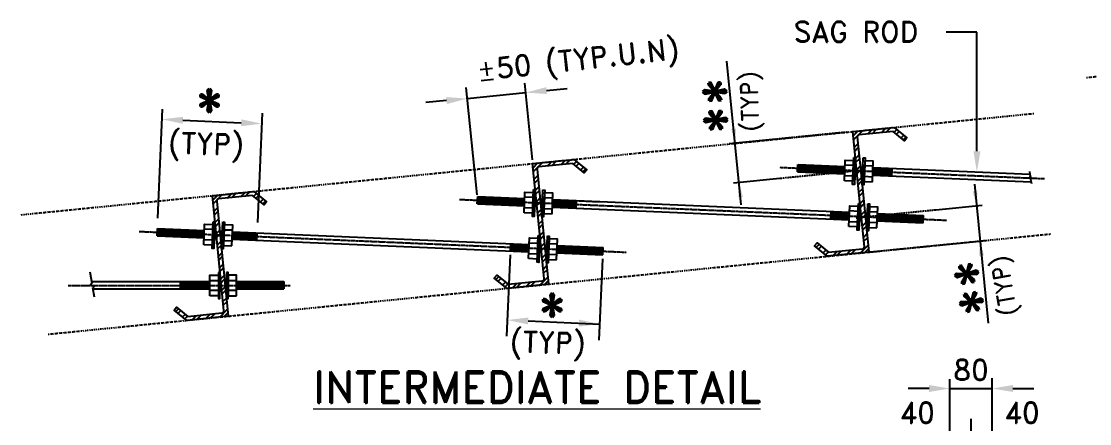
# Model space of a CAD drawing. Header units: inches. Extents: x 3340 to 8649, y 25316 to 28904.
# Drawn here: x 3383 to 4412, y 28437 to 28824 of the extents above; entities that cross this region are included whole.
import ezdxf

# ---------------------------------------------------------------- set-up
doc = ezdxf.new("R2010")
doc.units = ezdxf.units.IN
doc.header["$MEASUREMENT"] = 0
for name, pattern in [('CENTER', [2, 1.25, -0.25, 0.25, -0.25]), ('DASHDOTX2', [2, 1, -0.5, 0, -0.5]), ('HIDDEN', [0.375, 0.25, -0.125])]:
    doc.linetypes.add(name, pattern=pattern)
for name, color, linetype in [('DIM', 7, 'Continuous'), ('MISCEL', 7, 'Continuous'), ('secondary', 7, 'Continuous')]:
    doc.layers.add(name, color=color, linetype=linetype)
doc.layers.add('TEXT', color=2, linetype='Continuous', lineweight=0)
doc.styles.add('ROMAND', font='ROMAND', dxfattribs={"height": 3})

# ---------------------------------------------------------------- blocks, each defined once
blk = doc.blocks.new('*X7')
at = {"color": 0}
for p, q in [((88.86, 209.77), (89.49, 210.41)), ((89.51, 209.9), (90.08, 210.47)), ((90.71, 210.03), (91.26, 210.58)), ((91.3, 210.09), (91.85, 210.64)), ((92.47, 210.21), (93.03, 210.76)), ((93.06, 210.27), (93.62, 210.82)), ((94.1, 210.25), (94.45, 210.6)), ((94.4, 210.01), (94.75, 210.36)), ((94.98, 209.53), (95.33, 209.89)), ((88.9, 209.29), (89.39, 209.78)), ((89, 208.32), (89.45, 208.78)), ((95.28, 209.3), (95.63, 209.65)), ((89.05, 207.84), (89.5, 208.29)), ((89.14, 206.88), (89.6, 207.33)), ((89.19, 206.4), (89.64, 206.85)), ((89.29, 205.43), (89.74, 205.88)), ((89.34, 204.95), (89.79, 205.4)), ((89.43, 203.99), (89.89, 204.44)), ((89.48, 203.5), (89.93, 203.95)), ((89.58, 202.54), (90.03, 202.99)), ((89.63, 202.06), (90.08, 202.51)), ((89.72, 201.09), (90.17, 201.54)), ((89.77, 200.61), (90.22, 201.06)), ((89.87, 199.65), (90.32, 200.1)), ((89.92, 199.16), (90.37, 199.62)), ((90.01, 198.2), (90.46, 198.65)), ((90.06, 197.72), (90.51, 198.17)), ((90.16, 196.75), (90.61, 197.2)), ((90.21, 196.27), (90.66, 196.72)), ((84.11, 195.48), (84.46, 195.83)), ((84.4, 195.24), (84.75, 195.59)), ((84.99, 194.77), (85.34, 195.12)), ((85.28, 194.53), (85.63, 194.88)), ((86.21, 194.4), (86.77, 194.95)), ((86.8, 194.46), (87.35, 195.01)), ((87.98, 194.58), (88.53, 195.13)), ((88.57, 194.64), (89.12, 195.19)), ((89.75, 194.75), (90.75, 195.76)), ((90.34, 194.81), (90.8, 195.28))]:
    blk.add_line(p, q, dxfattribs=at)

msp = doc.modelspace()

# ---------------------------------------------------------------- linework, layer by layer
at = {"color": 1}
for p, q in [((4076.5, 28647.7), (4062.6, 28786.1)), ((4300.9, 28667.5), (4314.3, 28533.7))]:
    msp.add_line(p, q, dxfattribs=at)
at = {"color": 7}
for p, q in [((3514.7, 28634.9), (3519.2, 28739.9)), ((3538.7, 28729.1), (3594.9, 28726.7)), ((3610.9, 28630.8), (3615.4, 28735.8)), ((3850.9, 28521.4), (3854.3, 28599.6)), ((3939.7, 28517.6), (3943.1, 28595.8)), ((3871.3, 28535.9), (3940.2, 28533))]:
    msp.add_line(p, q, dxfattribs=at)
at = {"linetype": 'ByBlock'}
msp.add_line((4297.7, 28381.8), (4297.7, 28438.5), dxfattribs=at)
msp.add_lwpolyline([(3580.9, 28582.7), (3580.9, 28557.6), (3582.4, 28557.6), (3582.4, 28582.7)], close=True)
at = {"color": 7}
for points in [[(3538.9, 28732.4), (3538.6, 28725.8), (3518.8, 28730)], [(3595.1, 28730), (3594.8, 28723.4), (3614.9, 28725.8)], [(3871.5, 28539.3), (3871.2, 28532.6), (3851.4, 28536.8)], [(3920.3, 28537.2), (3920.1, 28530.5), (3940.2, 28533)]]:
    msp.add_solid(points, dxfattribs=at)
at = {"layer": 'DIM'}
for p, q in [((4303.3, 28813.8), (4273.7, 28813.8)), ((4303.3, 28699.2), (4303.3, 28813.8)), ((3811.7, 28759.7), (3811.6, 28760)), ((3868.1, 28765.3), (3868.1, 28765.6)), ((3889, 28757.7), (3908.9, 28759.7)), ((3792.7, 28748), (3772.8, 28746.1)), ((3812.6, 28750), (3869.1, 28755.7)), ((4257.3, 28470.9), (4237.3, 28470.9)), ((4277.3, 28470.9), (4318, 28470.9)), ((4277.3, 28470.9), (4318, 28470.9)), ((4338, 28470.9), (4358, 28470.9))]:
    msp.add_line(p, q, dxfattribs=at)
at = {"layer": 'DIM', "linetype": 'ByBlock'}
for p, q in [((3822.1, 28657.2), (3811.6, 28760.5)), ((3875.6, 28690.9), (3868.2, 28764.7)), ((4277.3, 28355.2), (4277.3, 28480)), ((4318, 28355.2), (4318, 28480.8)), ((4297.7, 28381.8), (4297.7, 28441.6))]:
    msp.add_line(p, q, dxfattribs=at)
at = {"layer": 'DIM', "color": 1, "linetype": 'HIDDEN'}
for p, q in [((4177.7, 28717.6), (4109.6, 28710.8)), ((4190.2, 28680.6), (4113.5, 28673)), ((4187.1, 28635.3), (4263.8, 28643)), ((4199.2, 28602.2), (4267.4, 28609))]:
    msp.add_line(p, q, dxfattribs=at)
at = {"layer": 'DIM', "color": 1}
for p, q in [((4109.8, 28710.8), (4064.8, 28706.3)), ((4113.5, 28673), (4069, 28668.5)), ((4263.8, 28643), (4308.4, 28647.4)), ((4267.2, 28609), (4312.1, 28613.5))]:
    msp.add_line(p, q, dxfattribs=at)
at = {"layer": 'DIM', "linetype": 'CENTER'}
for points in [[(4113.5, 28683.8), (4368.6, 28672.9)], [(3805.2, 28652.9), (4274.5, 28632.9)], [(3496.8, 28622.1), (3966.1, 28602.1)], [(3428.3, 28570.2), (3642.5, 28570.2)]]:
    msp.add_lwpolyline(points, dxfattribs=at)
at = {"layer": 'DIM'}
for points in [[(3888.7, 28761), (3889.3, 28754.4), (3869.1, 28755.7)], [(3792.4, 28751.4), (3793, 28744.7), (3812.6, 28750)], [(4306.7, 28699.2), (4300, 28699.2), (4303.3, 28679.2)], [(4257.3, 28474.3), (4257.3, 28467.6), (4277.3, 28470.9)], [(4338, 28474.3), (4338, 28467.6), (4318, 28470.9)]]:
    msp.add_solid(points, dxfattribs=at)
at = {"layer": 'DIM', "color": 1}
for points in [[(4071.5, 28721.1), (4066.8, 28720.6), (4070.6, 28706.9)], [(4078.1, 28655.3), (4073.4, 28654.9), (4074.3, 28669)], [(4303.9, 28661.1), (4299.3, 28660.6), (4303, 28646.9)], [(4310.1, 28599.2), (4305.4, 28598.7), (4306.4, 28612.9)]]:
    msp.add_solid(points, dxfattribs=at)
at = {"layer": 'MISCEL', "linetype": 'DASHDOTX2'}
for p, q in [((4408.9, 28770.3), (4703.4, 28799.8)), ((3383.3, 28638.2), (4358.5, 28735.7)), ((3409.2, 28523.2), (4374.3, 28619.7))]:
    msp.add_line(p, q, dxfattribs=at)
at = {"layer": 'MISCEL'}
for p, q in [((4130.7, 28679.5), (4131.1, 28686.6)), ((3822.4, 28648.6), (3822.7, 28655.8)), ((3514, 28617.8), (3514.3, 28624.9)), ((3514.3, 28624.9), (3559.5, 28623)), ((3635.9, 28573.8), (3635.9, 28566.7))]:
    msp.add_line(p, q, dxfattribs=at)
for points in [[(4130.7, 28679.5), (4131, 28686.6)], [(4131.1, 28686.6), (4176.3, 28684.7)], [(4131.8, 28679.4), (4132.1, 28686.5)], [(4132.9, 28679.4), (4133.2, 28686.5)], [(4133.2, 28686.5), (4132.9, 28679.4)], [(4134, 28679.3), (4134.3, 28686.4)], [(4135.1, 28679.3), (4135.4, 28686.4)], [(4136.2, 28679.2), (4136.5, 28686.4)], [(4137.3, 28679.2), (4137.6, 28686.3)], [(4138.5, 28686.3), (4138.2, 28679.2)], [(4138.2, 28679.1), (4138.5, 28686.3)], [(4139.3, 28679.1), (4139.6, 28686.2)], [(4140.7, 28686.2), (4140.4, 28679.1)], [(4141.5, 28679), (4141.8, 28686.1)], [(4142.6, 28679), (4142.9, 28686.1)], [(4143.7, 28678.9), (4144, 28686)], [(4145.1, 28686), (4144.8, 28678.9)], [(4144.8, 28678.9), (4145.1, 28686)], [(4145.8, 28678.8), (4146.1, 28685.9)], [(4147, 28678.8), (4147.3, 28685.9)], [(4148.1, 28678.7), (4148.4, 28685.8)], [(4149.5, 28685.8), (4149.2, 28678.7)], [(4149.2, 28678.7), (4149.5, 28685.8)], [(4150.2, 28678.6), (4150.5, 28685.8)], [(4151.3, 28678.6), (4151.6, 28685.7)], [(4152.4, 28678.5), (4152.7, 28685.7)], [(4176.3, 28686.3), (4184.5, 28685.9)], [(4130.7, 28679.5), (4176, 28677.5)], [(4153.8, 28685.6), (4153.5, 28678.5)], [(4153.5, 28678.5), (4153.8, 28685.6)], [(4154.6, 28678.5), (4154.9, 28685.6)], [(4155.7, 28678.4), (4156, 28685.5)], [(4156.8, 28678.4), (4157.1, 28685.5)], [(4157.9, 28678.3), (4158.2, 28685.4)], [(4158.9, 28678.3), (4159.2, 28685.4)], [(4159.2, 28685.4), (4158.9, 28678.3)], [(4159.9, 28678.2), (4160.2, 28685.3)], [(4161, 28678.2), (4161.3, 28685.3)], [(4162.1, 28678.1), (4162.4, 28685.2)], [(4163.2, 28678.1), (4163.5, 28685.2)], [(4163.5, 28685.2), (4163.2, 28678.1)], [(4164.3, 28678), (4164.6, 28685.2)], [(4165.4, 28678), (4165.7, 28685.1)], [(4166.5, 28677.9), (4166.8, 28685.1)], [(4167.6, 28677.9), (4167.9, 28685)], [(4167.9, 28685), (4167.6, 28677.9)], [(4168.6, 28677.9), (4169, 28685)], [(4169.8, 28677.8), (4170.1, 28684.9)], [(4170.9, 28677.8), (4171.2, 28684.9)], [(4172, 28677.7), (4172.3, 28684.8)], [(4172.3, 28684.8), (4172, 28677.7)], [(4173, 28677.7), (4173.3, 28684.8)], [(4174.2, 28677.6), (4174.5, 28684.7)], [(4175.3, 28677.6), (4175.6, 28684.7)], [(4175.9, 28676), (4184, 28675.6)], [(4185.9, 28677.1), (4188, 28677)], [(4186.2, 28684.2), (4187.3, 28684.2)], [(4191.1, 28684), (4193, 28683.9)], [(4191.8, 28676.9), (4192.7, 28676.8)], [(4195.2, 28685.5), (4203.3, 28685.1)], [(4202.9, 28676.4), (4355.5, 28669.9)], [(4203.3, 28683.5), (4203, 28676.4)], [(4203, 28676.4), (4203.3, 28683.5)], [(4203.2, 28683.5), (4354.4, 28677.1)], [(4204, 28676.3), (4204.3, 28683.5)], [(4205.2, 28676.3), (4205.5, 28683.4)], [(4206.3, 28676.2), (4206.6, 28683.4)], [(4207.4, 28676.2), (4207.7, 28683.3)], [(4208.3, 28676.2), (4208.6, 28683.3)], [(4208.6, 28683.3), (4208.3, 28676.2)], [(4209.4, 28676.1), (4209.7, 28683.2)], [(4210.8, 28683.2), (4210.5, 28676.1)], [(4211.5, 28676), (4211.8, 28683.1)], [(4212.7, 28676), (4213, 28683.1)], [(4213.8, 28675.9), (4214.1, 28683)], [(4214.9, 28675.9), (4215.2, 28683)], [(4215.2, 28683), (4214.9, 28675.9)], [(4215.9, 28675.8), (4216.2, 28683)], [(4217, 28675.8), (4217.3, 28682.9)], [(4218.1, 28675.7), (4218.4, 28682.9)], [(4219.2, 28675.7), (4219.5, 28682.8)], [(4219.5, 28682.8), (4219.2, 28675.7)], [(4220.3, 28675.6), (4220.6, 28682.8)], [(4221.4, 28675.6), (4221.7, 28682.7)], [(4354, 28679.9), (4354.4, 28677.1), (4354.8, 28674.4), (4353.9, 28674), (4355.5, 28672.6), (4355, 28672.1), (4355.8, 28668.2)], [(4194.8, 28675.2), (4202.9, 28674.8)], [(3822.3, 28648.6), (3822.7, 28655.7)], [(3822.7, 28655.8), (3867.9, 28653.8)], [(3823.4, 28648.6), (3823.7, 28655.7)], [(3824.5, 28648.5), (3824.8, 28655.7)], [(3824.8, 28655.7), (3824.5, 28648.5)], [(3825.6, 28648.5), (3825.9, 28655.6)], [(3826.7, 28648.4), (3827, 28655.6)], [(3827.8, 28648.4), (3828.1, 28655.5)], [(3828.9, 28648.4), (3829.2, 28655.5)], [(3830.2, 28655.4), (3829.9, 28648.3)], [(3829.9, 28648.3), (3830.2, 28655.4)], [(3830.9, 28648.3), (3831.2, 28655.4)], [(3832.3, 28655.3), (3832, 28648.2)], [(3833.1, 28648.2), (3833.4, 28655.3)], [(3834.2, 28648.1), (3834.5, 28655.2)], [(3835.3, 28648.1), (3835.6, 28655.2)], [(3836.7, 28655.2), (3836.4, 28648)], [(3836.4, 28648), (3836.7, 28655.1)], [(3837.5, 28648), (3837.8, 28655.1)], [(3838.6, 28647.9), (3838.9, 28655.1)], [(3839.7, 28647.9), (3840, 28655)], [(3841.1, 28655), (3840.8, 28647.8)], [(3840.8, 28647.8), (3841.1, 28655)], [(3841.8, 28647.8), (3842.1, 28654.9)], [(3843, 28647.8), (3843.3, 28654.9)], [(3844.1, 28647.7), (3844.4, 28654.8)], [(3868, 28655.4), (3876.1, 28655.1)], [(3822.4, 28648.6), (3867.6, 28646.7)], [(3845.5, 28654.8), (3845.2, 28647.7)], [(3845.2, 28647.7), (3845.5, 28654.8)], [(3846.2, 28647.6), (3846.5, 28654.7)], [(3847.3, 28647.6), (3847.6, 28654.7)], [(3848.4, 28647.5), (3848.7, 28654.6)], [(3849.5, 28647.5), (3849.8, 28654.6)], [(3850.8, 28654.6), (3850.5, 28647.4)], [(3850.5, 28647.4), (3850.8, 28654.5)], [(3851.5, 28647.4), (3851.8, 28654.5)], [(3852.7, 28647.3), (3853, 28654.5)], [(3853.8, 28647.3), (3854.1, 28654.4)], [(3854.9, 28647.2), (3855.2, 28654.4)], [(3855.2, 28654.4), (3854.9, 28647.2)], [(3855.9, 28647.2), (3856.2, 28654.3)], [(3857, 28647.2), (3857.3, 28654.3)], [(3858.1, 28647.1), (3858.4, 28654.2)], [(3859.2, 28647.1), (3859.5, 28654.2)], [(3859.5, 28654.2), (3859.2, 28647.1)], [(3860.3, 28647), (3860.6, 28654.1)], [(3861.4, 28647), (3861.7, 28654.1)], [(3862.5, 28646.9), (3862.8, 28654)], [(3863.6, 28646.9), (3863.9, 28654)], [(3863.9, 28654), (3863.6, 28646.9)], [(3864.6, 28646.8), (3865, 28653.9)], [(3865.8, 28646.8), (3866.1, 28653.9)], [(3866.9, 28646.7), (3867.2, 28653.8)], [(3867.5, 28645.1), (3875.6, 28644.8)], [(3877.6, 28646.3), (3879.7, 28646.2)], [(3877.7, 28653.4), (3878.9, 28653.3)], [(3882.7, 28653.2), (3885.1, 28653.1)], [(3883.4, 28646), (3884.8, 28646)], [(3883.4, 28646), (3884.3, 28646)], [(3886.8, 28654.6), (3894.9, 28654.3)], [(3894.9, 28652.7), (3894.6, 28645.5)], [(3894.6, 28645.5), (3894.9, 28652.7)], [(3894.6, 28645.6), (4180.4, 28633.3)], [(3894.6, 28645.6), (3939.5, 28643.6)], [(3894.9, 28652.7), (3939.8, 28650.7)], [(3894.9, 28652.7), (4180.7, 28640.5)], [(3895.7, 28645.5), (3896, 28652.6)], [(3896.8, 28645.5), (3897.1, 28652.6)], [(3897.9, 28645.4), (3898.2, 28652.5)], [(3899, 28645.4), (3899.3, 28652.5)], [(3899.9, 28645.3), (3900.2, 28652.4)], [(3900.2, 28652.4), (3899.9, 28645.3)], [(3901, 28645.3), (3901.3, 28652.4)], [(3902.4, 28652.3), (3902.1, 28645.2)], [(3903.2, 28645.2), (3903.5, 28652.3)], [(3904.3, 28645.1), (3904.6, 28652.3)], [(3905.4, 28645.1), (3905.7, 28652.2)], [(3906.5, 28645), (3906.8, 28652.2)], [(3906.8, 28652.2), (3906.5, 28645)], [(3907.5, 28645), (3907.8, 28652.1)], [(3908.7, 28644.9), (3909, 28652.1)], [(3909.8, 28644.9), (3910.1, 28652)], [(3910.9, 28644.9), (3911.2, 28652)], [(3911.2, 28652), (3910.9, 28644.9)], [(3911.9, 28644.8), (3912.2, 28651.9)], [(3913, 28644.8), (3913.3, 28651.9)], [(3914.1, 28644.7), (3914.4, 28651.8)], [(3915.2, 28644.7), (3915.5, 28651.8)], [(3915.5, 28651.8), (3915.2, 28644.7)], [(3916.3, 28644.6), (3916.6, 28651.7)], [(3917.4, 28644.6), (3917.7, 28651.7)], [(3886.4, 28644.3), (3894.5, 28644)], [(4162.8, 28634.1), (4163.1, 28641.2)], [(4163.9, 28634.1), (4164.2, 28641.2)], [(4165, 28634), (4165.3, 28641.2)], [(4165.3, 28641.2), (4165, 28634)], [(4166.1, 28634), (4166.4, 28641.1)], [(4167.2, 28633.9), (4167.5, 28641.1)], [(4168.3, 28633.9), (4168.6, 28641)], [(4169.3, 28633.8), (4169.6, 28641)], [(4169.6, 28641), (4169.3, 28633.8)], [(4170.4, 28633.8), (4170.7, 28640.9)], [(4171.5, 28633.8), (4171.8, 28640.9)], [(4172.7, 28633.7), (4173, 28640.8)], [(4174, 28640.8), (4173.7, 28633.5)], [(4174.8, 28633.6), (4175.1, 28640.7)], [(4175.1, 28640.7), (4174.8, 28633.6)], [(4175.9, 28633.6), (4176.2, 28640.7)], [(4177, 28633.5), (4177.3, 28640.6)], [(4178.1, 28633.5), (4178.4, 28640.6)], [(4179.1, 28633.4), (4179.4, 28640.5)], [(4179.4, 28640.5), (4179.1, 28633.4)], [(4180.2, 28633.4), (4180.5, 28640.5)], [(4180.8, 28642.1), (4188.9, 28641.7)], [(4190.5, 28640), (4191.7, 28640)], [(4195.5, 28639.8), (4197.9, 28639.7)], [(4199.6, 28641.3), (4207.7, 28640.9)], [(4207.7, 28639.3), (4251.9, 28637.4)], [(4207.8, 28632.2), (4208.1, 28639.3)], [(4208.9, 28632.2), (4209.2, 28639.3)], [(4210, 28632.1), (4210.3, 28639.2)], [(4211.1, 28632.1), (4211.4, 28639.2)], [(4211.4, 28639.2), (4211.1, 28632.1)], [(4212.2, 28632), (4212.5, 28639.1)], [(4213.3, 28632), (4213.6, 28639.1)], [(4214.4, 28631.9), (4214.7, 28639)], [(4215.4, 28631.9), (4215.8, 28639)], [(4215.8, 28639), (4215.4, 28631.9)], [(4216.5, 28631.8), (4216.8, 28639)], [(4217.6, 28631.8), (4217.9, 28638.9)], [(4218.8, 28631.7), (4219.1, 28638.9)], [(4219.8, 28631.7), (4220.1, 28638.8)], [(4220.1, 28638.8), (4219.8, 28631.7)], [(4220.9, 28631.6), (4221.2, 28638.8)], [(4222, 28631.6), (4222.3, 28638.7)], [(4223.1, 28631.6), (4223.5, 28638.7)], [(4224.5, 28638.6), (4224.2, 28631.4)], [(4224.5, 28631.5), (4224.8, 28638.6)], [(4225.5, 28631.5), (4225.8, 28638.6)], [(4226.6, 28631.4), (4226.9, 28638.5)], [(4227.7, 28631.4), (4228, 28638.5)], [(4228.8, 28631.3), (4229.1, 28638.4)], [(4230.2, 28638.4), (4229.9, 28631.3)], [(4229.9, 28631.3), (4230.2, 28638.4)], [(4230.9, 28631.2), (4231.3, 28638.3)], [(4232, 28631.2), (4232.3, 28638.3)], [(4233.2, 28631.1), (4233.5, 28638.2)], [(4234.5, 28638.2), (4234.2, 28631.1)], [(4234.2, 28631.1), (4234.5, 28638.2)], [(4235.3, 28631), (4235.6, 28638.1)], [(4236.4, 28631), (4236.7, 28638.1)], [(4237.6, 28630.9), (4237.9, 28638.1)], [(4238.9, 28638), (4238.6, 28630.9)], [(4238.6, 28630.9), (4238.9, 28638)], [(4239.7, 28630.8), (4240, 28638)], [(4240.8, 28630.8), (4241.1, 28637.9)], [(4241.9, 28630.8), (4242.2, 28637.9)], [(4243.3, 28637.8), (4243, 28630.6)], [(4244, 28630.7), (4244.3, 28637.8)], [(4244.3, 28637.8), (4244, 28630.7)], [(4245.1, 28630.6), (4245.4, 28637.7)], [(4246.2, 28630.6), (4246.5, 28637.7)], [(4247.3, 28630.5), (4247.7, 28637.6)], [(4248.4, 28630.5), (4248.7, 28637.6)], [(4248.7, 28637.6), (4248.4, 28630.5)], [(4249.5, 28630.4), (4249.8, 28637.5)], [(4250.6, 28630.4), (4250.9, 28637.5)], [(4251.7, 28630.3), (4252, 28637.4)], [(3514, 28617.8), (3514.3, 28624.9)], [(3515.1, 28617.7), (3515.4, 28624.9)], [(3516.5, 28624.8), (3516.2, 28617.7)], [(3516.2, 28617.7), (3516.5, 28624.8)], [(3517.2, 28617.7), (3517.5, 28624.8)], [(3518.3, 28617.6), (3518.7, 28624.7)], [(3519.4, 28617.6), (3519.7, 28624.7)], [(3520.5, 28617.5), (3520.8, 28624.6)], [(3521.5, 28617.5), (3521.8, 28624.6)], [(3521.8, 28624.6), (3521.5, 28617.5)], [(3522.5, 28617.4), (3522.8, 28624.5)], [(3524, 28624.5), (3523.7, 28617.4)], [(3524.7, 28617.3), (3525, 28624.5)], [(3525.8, 28617.3), (3526.1, 28624.4)], [(3526.9, 28617.2), (3527.2, 28624.4)], [(3528, 28617.2), (3528.3, 28624.3)], [(3528.3, 28624.3), (3528, 28617.2)], [(3529.1, 28617.2), (3529.4, 28624.3)], [(3530.2, 28617.1), (3530.5, 28624.2)], [(3531.3, 28617.1), (3531.6, 28624.2)], [(3532.4, 28617), (3532.7, 28624.1)], [(3532.7, 28624.1), (3532.4, 28617)], [(3533.5, 28617), (3533.8, 28624.1)], [(3534.6, 28616.9), (3534.9, 28624)], [(3535.7, 28616.9), (3536, 28624)], [(3536.8, 28616.8), (3537.1, 28623.9)], [(3537.1, 28623.9), (3536.8, 28616.8)], [(3559.6, 28624.6), (3567.7, 28624.3)], [(4180.3, 28631.8), (4188.4, 28631.4)], [(4190.2, 28632.9), (4192.4, 28632.8)], [(4196.2, 28632.7), (4197.6, 28632.6)], [(4199.2, 28631), (4207.3, 28630.6)], [(4207.4, 28632.2), (4251.6, 28630.3)], [(3514, 28617.8), (3559.2, 28615.9)], [(3537.8, 28616.8), (3538.1, 28623.9)], [(3539, 28616.7), (3539.3, 28623.8)], [(3540.1, 28616.7), (3540.4, 28623.8)], [(3541.2, 28616.6), (3541.5, 28623.8)], [(3542.4, 28623.7), (3542.1, 28616.6)], [(3542.1, 28616.6), (3542.4, 28623.7)], [(3543.2, 28616.6), (3543.5, 28623.7)], [(3544.3, 28616.5), (3544.6, 28623.6)], [(3545.4, 28616.5), (3545.7, 28623.6)], [(3546.8, 28623.5), (3546.5, 28616.4)], [(3546.5, 28616.4), (3546.8, 28623.5)], [(3547.5, 28616.4), (3547.8, 28623.5)], [(3548.7, 28616.3), (3549, 28623.4)], [(3549.8, 28616.3), (3550.1, 28623.4)], [(3551.2, 28623.3), (3550.9, 28616.2)], [(3550.9, 28616.2), (3551.2, 28623.3)], [(3551.9, 28616.2), (3552.2, 28623.3)], [(3553, 28616.1), (3553.3, 28623.2)], [(3554.1, 28616.1), (3554.4, 28623.2)], [(3555.5, 28623.2), (3555.2, 28616)], [(3555.2, 28616), (3555.5, 28623.2)], [(3556.3, 28616), (3556.6, 28623.1)], [(3557.4, 28615.9), (3557.7, 28623.1)], [(3558.5, 28615.9), (3558.8, 28623)], [(3559.2, 28614.3), (3567.3, 28614)], [(3567.3, 28615.5), (3567.4, 28615.5)], [(3567.6, 28622.6), (3567.7, 28622.6)], [(3569.1, 28615.4), (3571.3, 28615.3)], [(3569.4, 28622.6), (3570.6, 28622.5)], [(3574.3, 28622.4), (3576.8, 28622.2)], [(3575, 28615.2), (3576.5, 28615.1)], [(3578.4, 28623.8), (3586.6, 28623.5)], [(3586.2, 28614.7), (3586.5, 28621.8)], [(3586.5, 28621.8), (3586.2, 28614.7)], [(3586.2, 28614.7), (3872, 28602.5)], [(3586.5, 28621.8), (3872.3, 28609.6)], [(3587.3, 28614.7), (3587.6, 28621.8)], [(3588.4, 28614.6), (3588.7, 28621.7)], [(3589.5, 28614.6), (3589.8, 28621.7)], [(3590.6, 28614.5), (3590.9, 28621.6)], [(3591.9, 28621.6), (3591.6, 28614.5)], [(3591.6, 28614.5), (3591.9, 28621.6)], [(3592.6, 28614.4), (3592.9, 28621.6)], [(3594, 28621.5), (3593.7, 28614.4)], [(3594.8, 28614.3), (3595.1, 28621.5)], [(3595.9, 28614.3), (3596.2, 28621.4)], [(3597, 28614.3), (3597.3, 28621.4)], [(3598.4, 28621.3), (3598.1, 28614.2)], [(3598.1, 28614.2), (3598.4, 28621.3)], [(3599.2, 28614.2), (3599.5, 28621.3)], [(3600.3, 28614.1), (3600.6, 28621.2)], [(3601.4, 28614.1), (3601.7, 28621.2)], [(3602.8, 28621.1), (3602.5, 28614)], [(3602.5, 28614), (3602.8, 28621.1)], [(3603.5, 28614), (3603.8, 28621.1)], [(3604.7, 28613.9), (3605, 28621)], [(3605.8, 28613.9), (3606.1, 28621)], [(3607.2, 28620.9), (3606.9, 28613.8)], [(3606.9, 28613.8), (3607.2, 28620.9)], [(3607.9, 28613.8), (3608.2, 28620.9)], [(3609, 28613.7), (3609.3, 28620.9)], [(3610.1, 28613.7), (3610.4, 28620.8)], [(3578, 28613.5), (3586.1, 28613.2)], [(3854.4, 28603.3), (3854.7, 28610.4)], [(3855.4, 28603.2), (3855.7, 28610.4)], [(3856.8, 28610.3), (3856.5, 28603.2)], [(3856.5, 28603.2), (3856.8, 28610.3)], [(3857.6, 28603.2), (3857.9, 28610.3)], [(3858.7, 28603.1), (3859, 28610.2)], [(3859.8, 28603.1), (3860.1, 28610.2)], [(3861.2, 28610.1), (3860.9, 28603)], [(3860.9, 28603), (3861.2, 28610.1)], [(3862, 28603), (3862.3, 28610.1)], [(3863.1, 28602.9), (3863.4, 28610)], [(3864.2, 28602.9), (3864.5, 28610)], [(3865.5, 28609.9), (3865.2, 28602.7)], [(3866.3, 28602.6), (3866.6, 28609.8)], [(3866.6, 28609.8), (3866.3, 28602.6)], [(3867.4, 28602.6), (3867.7, 28609.7)], [(3868.5, 28602.5), (3868.8, 28609.7)], [(3869.6, 28602.5), (3869.9, 28609.6)], [(3870.7, 28602.5), (3871, 28609.6)], [(3871, 28609.6), (3870.7, 28602.5)], [(3871.8, 28602.4), (3872.1, 28609.5)], [(3872.4, 28611.2), (3880.5, 28610.9)], [(3882.2, 28609.2), (3883.4, 28609.2)], [(3887.1, 28609), (3889.6, 28608.9)], [(3891.2, 28610.4), (3899.4, 28610.1)], [(3899.3, 28608.5), (3943.6, 28606.6)], [(3899.4, 28601.4), (3899.7, 28608.5)], [(3900.5, 28601.3), (3900.8, 28608.4)], [(3901.6, 28601.3), (3902, 28608.4)], [(3903, 28608.3), (3902.7, 28601.2)], [(3902.7, 28601.2), (3903, 28608.3)], [(3903.8, 28601.2), (3904.1, 28608.3)], [(3904.9, 28601.1), (3905.2, 28608.3)], [(3906, 28601.1), (3906.3, 28608.2)], [(3907.4, 28608.2), (3907.1, 28601)], [(3907.1, 28601), (3907.4, 28608.2)], [(3908.2, 28601), (3908.5, 28608.1)], [(3909.3, 28601), (3909.6, 28608.1)], [(3910.4, 28600.9), (3910.7, 28608)], [(3911.7, 28608), (3911.4, 28600.9)], [(3911.4, 28600.9), (3911.7, 28608)], [(3912.5, 28600.8), (3912.8, 28607.9)], [(3913.6, 28600.8), (3913.9, 28607.9)], [(3914.8, 28600.7), (3915.1, 28607.8)], [(3916.1, 28607.8), (3915.8, 28600.5)], [(3916.2, 28600.7), (3916.5, 28607.8)], [(3917.1, 28600.6), (3917.4, 28607.7)], [(3918.2, 28600.6), (3918.5, 28607.7)], [(3919.3, 28600.5), (3919.6, 28607.6)], [(3920.4, 28600.5), (3920.7, 28607.6)], [(3921.5, 28600.4), (3921.8, 28607.5)], [(3921.8, 28607.5), (3921.5, 28600.4)], [(3922.6, 28600.4), (3922.9, 28607.5)], [(3923.7, 28600.3), (3924, 28607.5)], [(3924.8, 28600.3), (3925.1, 28607.4)], [(3925.9, 28600.2), (3926.2, 28607.4)], [(3926.2, 28607.4), (3925.9, 28600.2)], [(3926.9, 28600.2), (3927.3, 28607.3)], [(3928, 28600.1), (3928.3, 28607.3)], [(3929.2, 28600.1), (3929.5, 28607.2)], [(3930.2, 28600.1), (3930.5, 28607.2)], [(3930.5, 28607.2), (3930.2, 28600.1)], [(3931.3, 28600), (3931.6, 28607.1)], [(3932.4, 28600), (3932.7, 28607.1)], [(3933.6, 28599.9), (3933.9, 28607)], [(3934.9, 28607), (3934.6, 28599.7)], [(3936, 28606.8), (3935.6, 28599.7)], [(3935.6, 28599.7), (3936, 28606.8)], [(3936.7, 28599.6), (3937, 28606.7)], [(3937.8, 28599.6), (3938.1, 28606.7)], [(3939, 28599.5), (3939.3, 28606.7)], [(3940.3, 28606.6), (3940, 28599.5)], [(3940, 28599.5), (3940.3, 28606.6)], [(3941.1, 28599.4), (3941.4, 28606.6)], [(3942.2, 28599.4), (3942.5, 28606.5)], [(3943.3, 28599.5), (3943.6, 28606.6)], [(3871.9, 28601), (3880.1, 28600.6)], [(3881.9, 28602.1), (3884.1, 28602)], [(3887.8, 28601.8), (3889.3, 28601.8)], [(3890.8, 28600.2), (3898.9, 28599.8)], [(3899, 28601.4), (3943.2, 28599.5)], [(3449.2, 28583.2), (3451.2, 28572.2)], [(3450.9, 28573.8), (3564.8, 28573.8)], [(3536.4, 28566.7), (3536.4, 28573.8)], [(3537.6, 28566.7), (3537.6, 28573.8)], [(3538.6, 28566.7), (3538.6, 28573.8)], [(3538.6, 28573.8), (3538.6, 28566.7)], [(3539.6, 28566.7), (3539.6, 28573.8)], [(3540.7, 28566.7), (3540.7, 28573.8)], [(3541.8, 28566.7), (3541.8, 28573.8)], [(3542.9, 28566.7), (3542.9, 28573.8)], [(3544, 28566.7), (3544, 28573.8)], [(3544, 28573.8), (3544, 28566.7)], [(3545.1, 28566.7), (3545.1, 28573.8)], [(3546.2, 28566.7), (3546.2, 28573.8)], [(3547.3, 28566.7), (3547.3, 28573.8)], [(3548.3, 28566.7), (3548.3, 28573.8)], [(3548.3, 28573.8), (3548.3, 28566.7)], [(3549.4, 28566.7), (3549.4, 28573.8)], [(3550.5, 28566.7), (3550.5, 28573.8)], [(3551.7, 28566.7), (3551.7, 28573.8)], [(3552.7, 28566.7), (3552.7, 28573.8)], [(3552.7, 28573.8), (3552.7, 28566.7)], [(3553.8, 28566.7), (3553.8, 28573.8)], [(3554.9, 28566.7), (3554.9, 28573.8)], [(3556, 28566.7), (3556, 28573.8)], [(3557.1, 28573.8), (3557.1, 28566.7)], [(3558.2, 28566.7), (3558.2, 28573.8)], [(3559.3, 28573.8), (3559.3, 28566.7)], [(3559.3, 28566.7), (3559.3, 28573.8)], [(3560.4, 28566.7), (3560.4, 28573.8)], [(3561.5, 28566.7), (3561.5, 28573.8)], [(3562.6, 28566.7), (3562.6, 28573.8)], [(3563.6, 28573.8), (3563.6, 28566.7)], [(3563.6, 28566.7), (3563.6, 28573.8)], [(3564.7, 28566.7), (3564.7, 28573.8)], [(3564.8, 28575), (3573, 28575)], [(3574.5, 28573.8), (3575.4, 28573.8)], [(3579.2, 28573.8), (3580.9, 28573.8)], [(3582.4, 28575), (3590.5, 28575)], [(3590.5, 28573.8), (3635.9, 28573.8)], [(3591.5, 28566.7), (3591.5, 28573.8)], [(3592.6, 28566.7), (3592.6, 28573.8)], [(3593.7, 28566.7), (3593.7, 28573.8)], [(3594.8, 28566.7), (3594.8, 28573.8)], [(3594.8, 28573.8), (3594.8, 28566.7)], [(3595.9, 28566.7), (3595.9, 28573.8)], [(3597, 28566.7), (3597, 28573.8)], [(3598.1, 28566.7), (3598.1, 28573.8)], [(3599.1, 28566.7), (3599.1, 28573.8)], [(3599.1, 28573.8), (3599.1, 28566.7)], [(3600.2, 28566.7), (3600.2, 28573.8)], [(3601.3, 28566.7), (3601.3, 28573.8)], [(3602.5, 28566.7), (3602.5, 28573.8)], [(3603.5, 28566.7), (3603.5, 28573.8)], [(3603.5, 28573.8), (3603.5, 28566.7)], [(3604.6, 28566.7), (3604.6, 28573.8)], [(3605.7, 28566.7), (3605.7, 28573.8)], [(3606.8, 28566.7), (3606.8, 28573.8)], [(3607.9, 28573.8), (3607.9, 28566.7)], [(3607.9, 28566.7), (3607.9, 28573.8)], [(3608.8, 28566.7), (3608.8, 28573.8)], [(3609.9, 28566.7), (3609.9, 28573.8)], [(3611, 28566.7), (3611, 28573.8)], [(3612.2, 28566.7), (3612.2, 28573.8)], [(3613.2, 28573.8), (3613.2, 28566.7)], [(3613.2, 28566.7), (3613.2, 28573.8)], [(3614.3, 28566.7), (3614.3, 28573.8)], [(3615.4, 28566.7), (3615.4, 28573.8)], [(3616.5, 28566.7), (3616.5, 28573.8)], [(3617.6, 28573.8), (3617.6, 28566.7)], [(3617.6, 28566.7), (3617.6, 28573.8)], [(3618.7, 28566.7), (3618.7, 28573.8)], [(3619.8, 28566.7), (3619.8, 28573.8)], [(3620.9, 28566.7), (3620.9, 28573.8)], [(3622, 28573.8), (3622, 28566.7)], [(3622, 28566.7), (3622, 28573.8)], [(3623.1, 28566.7), (3623.1, 28573.8)], [(3624.2, 28566.7), (3624.2, 28573.8)], [(3625.3, 28566.7), (3625.3, 28573.8)], [(3626.3, 28573.8), (3626.3, 28566.7)], [(3627.5, 28566.7), (3627.5, 28573.8)], [(3628.5, 28566.7), (3628.5, 28573.8)], [(3628.5, 28573.8), (3628.5, 28566.7)], [(3629.6, 28566.7), (3629.6, 28573.8)], [(3630.7, 28566.7), (3630.7, 28573.8)], [(3631.9, 28566.7), (3631.9, 28573.8)], [(3632.9, 28566.7), (3632.9, 28573.8)], [(3632.9, 28573.8), (3632.9, 28566.7)], [(3634, 28566.7), (3634, 28573.8)], [(3635.1, 28566.7), (3635.1, 28573.8)], [(3451.2, 28572.2), (3450, 28570.9), (3453.3, 28569.1), (3451.9, 28568.2)], [(3451.9, 28568.2), (3453.5, 28559)], [(3452.2, 28566.7), (3564.8, 28566.7)], [(3519.5, 28566.7), (3564.8, 28566.7)], [(3564.8, 28565.5), (3573, 28565.5)], [(3574.5, 28566.7), (3576.1, 28566.7)], [(3579.9, 28566.7), (3580.9, 28566.7)], [(3582.4, 28565.5), (3590.5, 28565.5)], [(3590.5, 28566.7), (3635.9, 28566.7)]]:
    msp.add_lwpolyline(points, dxfattribs=at)
for points in [[(4175.7, 28670.9), (4176.5, 28690.8), (4184.7, 28690.5), (4183.8, 28670.5)], [(4184.8, 28693.2), (4186.5, 28693.1), (4185.4, 28667.3), (4183.7, 28667.4)], [(4193.9, 28692.8), (4195.6, 28692.8), (4194.5, 28667), (4192.8, 28667)], [(4202.7, 28669.8), (4203.5, 28689.7), (4195.4, 28690.1), (4194.5, 28670.1)], [(3867.3, 28640.1), (3868.2, 28660), (3876.3, 28659.6), (3875.4, 28639.7)], [(3876.4, 28662.4), (3878.1, 28662.3), (3877, 28636.5), (3875.3, 28636.6)], [(3885.5, 28662), (3887.2, 28661.9), (3886.1, 28636.1), (3884.4, 28636.2)], [(3894.3, 28638.9), (3895.1, 28658.9), (3887, 28659.2), (3886.2, 28639.3)], [(4180.1, 28626.7), (4181, 28646.6), (4189.1, 28646.3), (4188.2, 28626.4)], [(4189.2, 28649), (4190.9, 28649), (4189.8, 28623.2), (4188.1, 28623.2)], [(4198.3, 28648.6), (4200, 28648.6), (4198.9, 28622.8), (4197.2, 28622.8)], [(4207.1, 28625.6), (4207.9, 28645.5), (4199.8, 28645.9), (4199, 28625.9)], [(3558.9, 28609.2), (3559.8, 28629.2), (3567.9, 28628.8), (3567.1, 28608.9)], [(3568.1, 28631.5), (3569.7, 28631.5), (3568.6, 28605.7), (3567, 28605.7)], [(3577.2, 28631.2), (3578.8, 28631.1), (3577.7, 28605.3), (3576, 28605.4)], [(3585.9, 28608.1), (3586.8, 28628), (3578.6, 28628.4), (3577.8, 28608.5)], [(3871.7, 28595.9), (3872.6, 28615.8), (3880.7, 28615.5), (3879.8, 28595.5)], [(3880.9, 28618.2), (3882.5, 28618.1), (3881.4, 28592.3), (3879.8, 28592.4)], [(3889.9, 28617.8), (3891.6, 28617.7), (3890.5, 28591.9), (3888.8, 28592)], [(3898.7, 28594.7), (3899.5, 28614.7), (3891.4, 28615), (3890.6, 28595.1)], [(3564.8, 28560), (3564.8, 28580), (3573, 28580), (3573, 28560)], [(3573, 28582.7), (3573, 28557.6), (3574.5, 28557.6), (3574.5, 28582.7)], [(3590.5, 28560), (3590.5, 28580), (3582.4, 28580), (3582.4, 28560)]]:
    msp.add_lwpolyline(points, close=True, dxfattribs=at)
at = {"layer": 'secondary'}
for points in [[(4189.7, 28660), (4183.9, 28718.2), (4223.8, 28722.2), (4236, 28712.3), (4233.7, 28709.4), (4222.7, 28718.4), (4189.9, 28715.1, 0.414214), (4188.2, 28713), (4193.4, 28660.4), (4199.2, 28602.2), (4159.3, 28598.2), (4147.1, 28608.1), (4149.4, 28611), (4160.5, 28602), (4193.2, 28605.3, 0.414214), (4195, 28607.4)], [(3881.4, 28629.2), (3875.5, 28687.4), (3915.4, 28691.4), (3927.7, 28681.5), (3925.3, 28678.6), (3914.3, 28687.5), (3881.5, 28684.3, 0.414214), (3879.8, 28682.1), (3885, 28629.5), (3890.9, 28571.3), (3851, 28567.3), (3838.7, 28577.2), (3841.1, 28580.1), (3852.1, 28571.2), (3884.9, 28574.5, 0.414214), (3886.6, 28576.6)], [(3573, 28598.3), (3567.2, 28656.5), (3607.1, 28660.5), (3619.3, 28650.7), (3617, 28647.8), (3605.9, 28656.7), (3573.2, 28653.4, 0.414214), (3571.4, 28651.3), (3576.7, 28598.7), (3582.5, 28540.5), (3542.6, 28536.5), (3530.4, 28546.4), (3532.7, 28549.3), (3543.7, 28540.3), (3576.5, 28543.6, 0.414214), (3578.2, 28545.8)]]:
    msp.add_lwpolyline(points, format="xyb", close=True, dxfattribs=at)

# ---------------------------------------------------------------- block references
at = {"xscale": 7.5, "yscale": 7.5, "zscale": 7.5}
msp.add_blockref('*X7', (2901.2, 27079), dxfattribs=at)
at = {"layer": 'secondary', "xscale": 7.5, "yscale": 7.5, "zscale": 7.5}
for p in [(3517.9, 27140.7), (3209.5, 27109.9)]:
    msp.add_blockref('*X7', p, dxfattribs=at)

# ---------------------------------------------------------------- texts
at = {"color": 1, "style": 'ROMAND'}
for s, height, rotation, p in [('(TYP)', 16, 91.8608, (4093.2, 28718.7)), ('**', 40, 91.8608, (4080.9, 28716.5)), ('(TYP)', 16, 99.5687, (4341.6, 28542.7)), ('**', 40, 99.5687, (4328.5, 28545.4))]:
    msp.add_text(s, height=height, rotation=rotation, dxfattribs=at).set_placement(p)
at = {"layer": 'DIM', "char_height": 20, "attachment_point": 5, "style": 'ROMAND'}
for s, insert in [('\\A1;80', (4297.7, 28488.8)), ('\\A1;40', (4245.8, 28447.7)), ('\\A1;40', (4346.7, 28447.7))]:
    msp.add_mtext(s, dxfattribs=dict(at, insert=insert))
at = {"layer": 'TEXT', "style": 'ROMAND'}
for s, height, p in [('SAG ROD', 20, (4126.9, 28804.3)), ('*', 40, (3550.7, 28719.5)), ('*', 40, (3880.7, 28522.6)), ('%%UINTERMEDIATE DETAIL', 30, (3664.3, 28457.2))]:
    msp.add_text(s, height=height, dxfattribs=at).set_placement(p)
for s, rotation, p in [('%%P50 (TYP.U.N)', 6.2661, (3822.7, 28767.1)), ('(TYP)', 358, (3524.8, 28697.8)), ('(TYP)', 358, (3853.8, 28506.6))]:
    msp.add_text(s, height=20, rotation=rotation, dxfattribs=at).set_placement(p)

doc.saveas('drawing.dxf')
